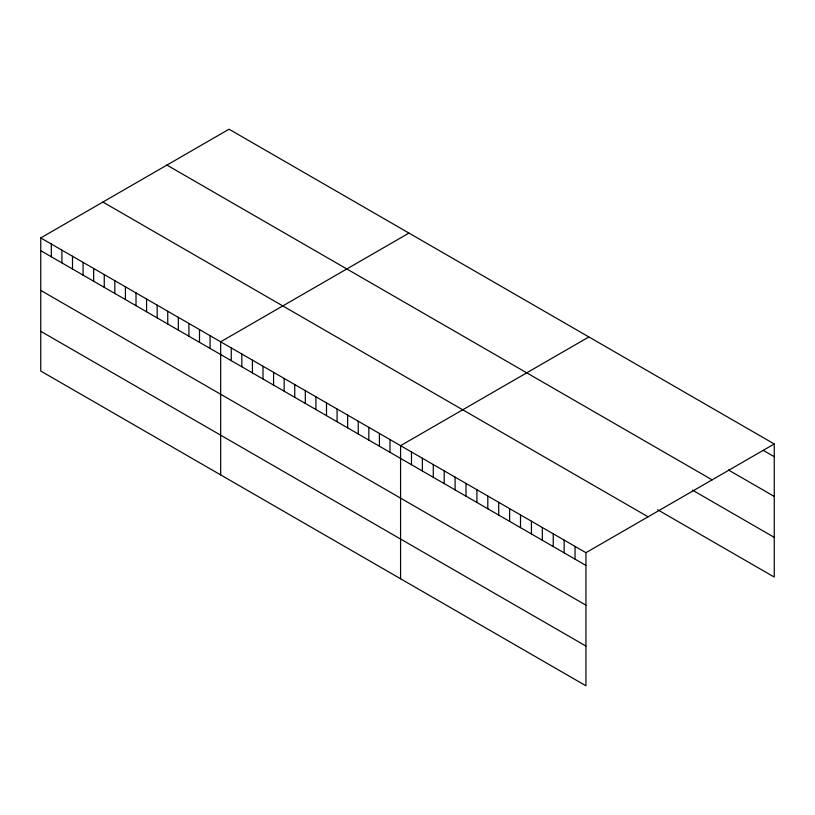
<?xml version="1.0" encoding="UTF-8"?>
<svg xmlns="http://www.w3.org/2000/svg" width="815" height="815" viewBox="0 0 815 815"><rect width="100%" height="100%" fill="white"/><g stroke="black" fill="none" stroke-linecap="round" stroke-linejoin="round"><path stroke-width="1.22" d="M40.75 237.929L585.944 552.692L585.944 685.792L40.75 371.029L40.75 237.929L229.056 129.208L774.25 443.971L774.25 577.071L657.583 509.711M408.967 233.08L220.661 341.801L220.661 474.901M588.888 336.952L400.572 445.673L400.572 578.772M585.944 552.692L774.25 443.971M763.349 450.42L774.25 456.716M728.457 469.99L774.25 496.437M166.912 165.088L712.106 479.852M692.475 490.141L774.25 537.36M102.894 202.049L648.088 516.812M40.75 250.674L585.944 565.437M40.75 290.395L585.944 605.158M40.75 331.308L585.944 646.071M575.033 546.396L575.033 559.141M564.133 540.101L564.133 552.845M553.232 533.805L553.232 546.549M542.332 527.509L542.332 540.253M531.421 521.213L531.421 533.957M520.52 514.917L520.52 527.662M509.62 508.621L509.62 521.366M498.709 502.325L498.709 515.07M487.808 496.029L487.808 508.774M476.907 489.734L476.907 502.478M465.997 483.438L465.997 496.182M455.096 477.142L455.096 489.897M444.195 470.846L444.195 483.601M433.285 464.55L433.285 477.305M422.384 458.264L422.384 471.009M411.483 451.968L411.483 464.713M389.998 439.56L389.998 452.305M379.413 433.448L379.413 446.192M368.828 427.335L368.828 440.09M358.243 421.233L358.243 433.977M347.659 415.12L347.659 427.865M337.074 409.008L337.074 421.752M326.499 402.895L326.499 415.64M315.914 396.793L315.914 409.538M305.33 390.68L305.33 403.425M294.745 384.568L294.745 397.312M284.16 378.455L284.16 391.2M273.575 372.343L273.575 385.098M263.001 366.241L263.001 378.985M252.416 360.128L252.416 372.873M241.831 354.016L241.831 366.76M231.246 347.903L231.246 360.658M210.076 335.688L210.076 348.433M199.502 329.576L199.502 342.32M188.917 323.463L188.917 336.218M178.332 317.361L178.332 330.106M167.747 311.248L167.747 323.993M157.163 305.136L157.163 317.881M146.578 299.024L146.578 311.768M136.003 292.921L136.003 305.666M125.418 286.809L125.418 299.553M114.834 280.696L114.834 293.441M104.249 274.584L104.249 287.328M93.664 268.471L93.664 281.226M83.079 262.369L83.079 275.113M72.504 256.256L72.504 269.001M61.92 250.144L61.92 262.888M51.335 244.031L51.335 256.786"/></g></svg>
